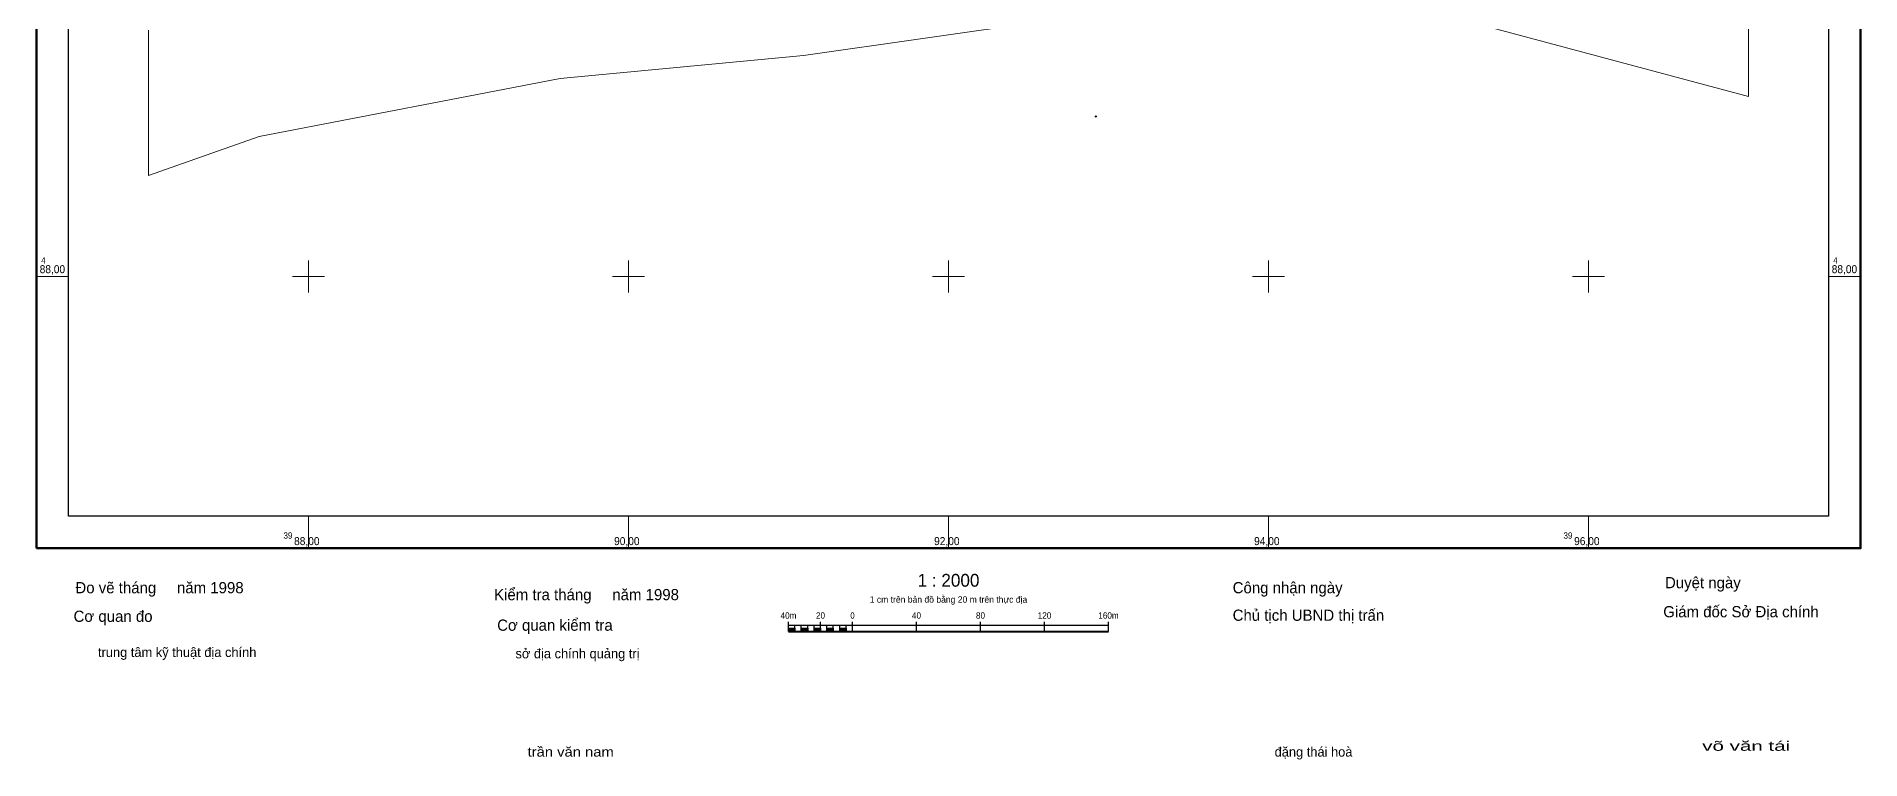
# Model space of a CAD drawing. Header units: metres. Extents: x 398630 to 399770, y 48498 to 49842.
# Drawn here: x 398630 to 399770, y 48498 to 48950 of the extents above; entities that cross this region are included whole.
import ezdxf
from ezdxf.enums import TextEntityAlignment as Align

# ---------------------------------------------------------------- set-up
doc = ezdxf.new("R2010")
doc.units = ezdxf.units.M
doc.header["$LTSCALE"] = 1.4
for name, color, linetype, lineweight in [('22', 7, 'Continuous', 13), ('51', 7, 'Continuous', 13), ('63', 7, 'Continuous', 13)]:
    doc.layers.add(name, color=color, linetype=linetype, lineweight=lineweight)

msp = doc.modelspace()

# ---------------------------------------------------------------- hatches: boundary and pattern name
at = {"layer": '51'}
msp.add_hatch(color=256, dxfattribs=at).paths.add_polyline_path([(399292.175, 48900, 1), (399292.025, 48900, 1)])
msp.add_hatch(color=256, dxfattribs=at).paths.add_polyline_path([(399292.175, 48900, 1), (399292.025, 48900, 1)])
msp.add_hatch(color=256, dxfattribs=at).paths.add_polyline_path([(399292.175, 48900, 1), (399292.025, 48900, 1)])
at = {"layer": '63'}
for points in [[(399100, 48578), (399100, 48580), (399104, 48580), (399104, 48578)], [(399108, 48578), (399108, 48580), (399112, 48580), (399112, 48578)], [(399116, 48578), (399116, 48580), (399120, 48580), (399120, 48578)], [(399124, 48578), (399124, 48580), (399128, 48580), (399128, 48578)], [(399132, 48578), (399132, 48580), (399136, 48580), (399136, 48578)]]:
    msp.add_hatch(color=256, dxfattribs=at).paths.add_polyline_path(points)

# ---------------------------------------------------------------- linework, layer by layer
at = {"layer": '22', "lineweight": 25}
msp.add_lwpolyline([(399750, 49416.86), (399750, 48650), (398650, 48650), (398650, 49750), (399750, 49750), (399750, 49424.63)], dxfattribs=at)
at = {"layer": '22'}
msp.add_lwpolyline([(398700, 48954.02), (398700, 48863.13), (398769.21, 48887.52), (398957.39, 48923.65), (399109.38, 48938.1), (399261.36, 48959.78), (399449.54, 48959.78), (399524.86, 48959.44), (399700, 48912.45), (399700, 49042.18)], dxfattribs=at)
at = {"layer": '51'}
for p, q in [((399291.79, 48900), (399291.48, 48900)), ((399291.79, 48900), (399291.48, 48900)), ((399291.79, 48900), (399291.48, 48900)), ((399292.1, 48900.62), (399292.1, 48900.31)), ((399292.1, 48900.62), (399292.1, 48900.31)), ((399292.1, 48900.62), (399292.1, 48900.31)), ((399292.1, 48899.69), (399292.1, 48899.38)), ((399292.1, 48899.69), (399292.1, 48899.38)), ((399292.1, 48899.69), (399292.1, 48899.38)), ((399292.72, 48900), (399292.41, 48900)), ((399292.72, 48900), (399292.41, 48900)), ((399292.72, 48900), (399292.41, 48900))]:
    msp.add_line(p, q, dxfattribs=at)
msp.add_lwpolyline([(399292.1, 48900.31), (399291.79, 48900), (399292.1, 48899.69), (399292.41, 48900)], close=True, dxfattribs=at)
msp.add_lwpolyline([(399292.1, 48900.31), (399291.79, 48900), (399292.1, 48899.69), (399292.41, 48900)], close=True, dxfattribs=at)
msp.add_lwpolyline([(399292.1, 48900.31), (399291.79, 48900), (399292.1, 48899.69), (399292.41, 48900)], close=True, dxfattribs=at)
msp.add_circle((399292.1, 48900), 0.075, dxfattribs=at)
msp.add_circle((399292.1, 48900), 0.075, dxfattribs=at)
msp.add_circle((399292.1, 48900), 0.075, dxfattribs=at)
at = {"layer": '63'}
for p, q in [((398800, 48790), (398800, 48810)), ((399000, 48790), (399000, 48810)), ((399200, 48790), (399200, 48810)), ((399400, 48790), (399400, 48810)), ((399600, 48790), (399600, 48810)), ((398630, 48800), (398650, 48800)), ((398790, 48800), (398810, 48800)), ((398990, 48800), (399010, 48800)), ((399190, 48800), (399210, 48800)), ((399390, 48800), (399410, 48800)), ((399590, 48800), (399610, 48800)), ((399750, 48800), (399770, 48800)), ((398800, 48630), (398800, 48650)), ((399000, 48630), (399000, 48650)), ((399200, 48630), (399200, 48650)), ((399400, 48630), (399400, 48650)), ((399600, 48630), (399600, 48650))]:
    msp.add_line(p, q, dxfattribs=at)
at = {"layer": '63', "lineweight": 25}
for p, q in [((399100, 48578), (399100, 48584)), ((399100, 48582), (399300, 48582)), ((399100, 48578), (399100, 48582)), ((399104, 48578), (399104, 48582)), ((399108, 48578), (399108, 48582)), ((399112, 48578), (399112, 48582)), ((399116, 48578), (399116, 48582)), ((399120, 48578), (399120, 48584)), ((399120, 48578), (399120, 48582)), ((399124, 48578), (399124, 48582)), ((399128, 48578), (399128, 48582)), ((399132, 48578), (399132, 48582)), ((399136, 48578), (399136, 48582)), ((399140, 48578), (399140, 48584)), ((399180, 48578), (399180, 48584)), ((399220, 48578), (399220, 48584)), ((399260, 48578), (399260, 48584)), ((399300, 48578), (399300, 48584))]:
    msp.add_line(p, q, dxfattribs=at)
at = {"layer": '63', "lineweight": 40}
msp.add_line((399100, 48578), (399300, 48578), dxfattribs=at)
at = {"layer": '63', "lineweight": 53}
msp.add_lwpolyline([(398630, 48630), (398630, 49770), (399770, 49770), (399770, 48630)], close=True, dxfattribs=at)
at = {"layer": '63', "lineweight": 25}
for points in [[(399100, 48578), (399100, 48580), (399104, 48580), (399104, 48578)], [(399108, 48578), (399108, 48580), (399112, 48580), (399112, 48578)], [(399116, 48578), (399116, 48580), (399120, 48580), (399120, 48578)], [(399124, 48578), (399124, 48580), (399128, 48580), (399128, 48578)], [(399132, 48578), (399132, 48580), (399136, 48580), (399136, 48578)]]:
    msp.add_lwpolyline(points, close=True, dxfattribs=at)

# ---------------------------------------------------------------- texts
at = {"layer": '63'}
for s, height, width, p in [('88,00', 5, 0.95, (398632, 48802)), ('4', 4, 0.9, (398633, 48808)), ('88,00', 5, 0.95, (399752, 48802)), ('4', 4, 0.9, (399753, 48808)), ('88,00', 5, 0.95, (398791, 48632)), ('90,00', 5, 0.95, (398991, 48632)), ('92,00', 5, 0.95, (399191, 48632)), ('94,00', 5, 0.95, (399391, 48632)), ('96,00', 5, 0.95, (399591, 48632))]:
    msp.add_text(s, height=height, dxfattribs=dict(at, width=width)).set_placement(p)
at = {"layer": '63', "width": 0.95}
for p in [(398790, 48636), (399590, 48636)]:
    msp.add_text('39', height=4, dxfattribs=at).set_placement(p, align=Align.RIGHT)
at = {"layer": '63'}
for s, height, p in [('1 : 2000', 8, (399200.005, 48606)), ('Duyệt ngày', 7, (399671.475, 48605.03)), ('Đo vẽ tháng     năm 1998', 7, (398706.895, 48601.89)), ('Kiểm tra tháng     năm 1998 ', 7, (398975.07, 48597.57)), ('1 cm trên bản đồ bằng 20 m trên thực địa', 4, (399199.995, 48596)), ('Công nhận ngày', 7, (399411.955, 48601.89)), ('Cơ quan đo', 7, (398677.86, 48584.02)), ('Chủ tịch UBND thị trấn', 7, (399424.935, 48584.68)), ('Giám đốc Sở Địa chính', 7, (399695.3, 48586.87)), ('Cơ quan kiểm tra', 7, (398954.04, 48578.46)), ('trung tâm kỹ thuật địa chính', 6, (398717.95, 48562.04)), ('sở địa chính quảng trị', 6, (398968.125, 48561.21)), ('đặng thái hoà', 6, (399428.14, 48499.76))]:
    msp.add_text(s, height=height, dxfattribs=at).set_placement(p, align=Align.CENTER)
for s, height, width, p in [('40m', 4, 0.95, (399100, 48586)), ('20', 4, 0.95, (399120, 48586)), ('0', 4, 0.9, (399140, 48586)), ('40', 4, 0.95, (399180, 48586)), ('80', 4, 0.95, (399220, 48586)), ('120', 4, 0.95, (399259.995, 48586)), ('160m', 4, 0.95, (399300.005, 48586)), ('võ văn tái', 6, 1.6, (399698.55, 48503.42)), ('trần văn nam', 6, 1.15, (398963.865, 48499.76))]:
    msp.add_text(s, height=height, dxfattribs=dict(at, width=width)).set_placement(p, align=Align.CENTER)

doc.saveas('drawing.dxf')
